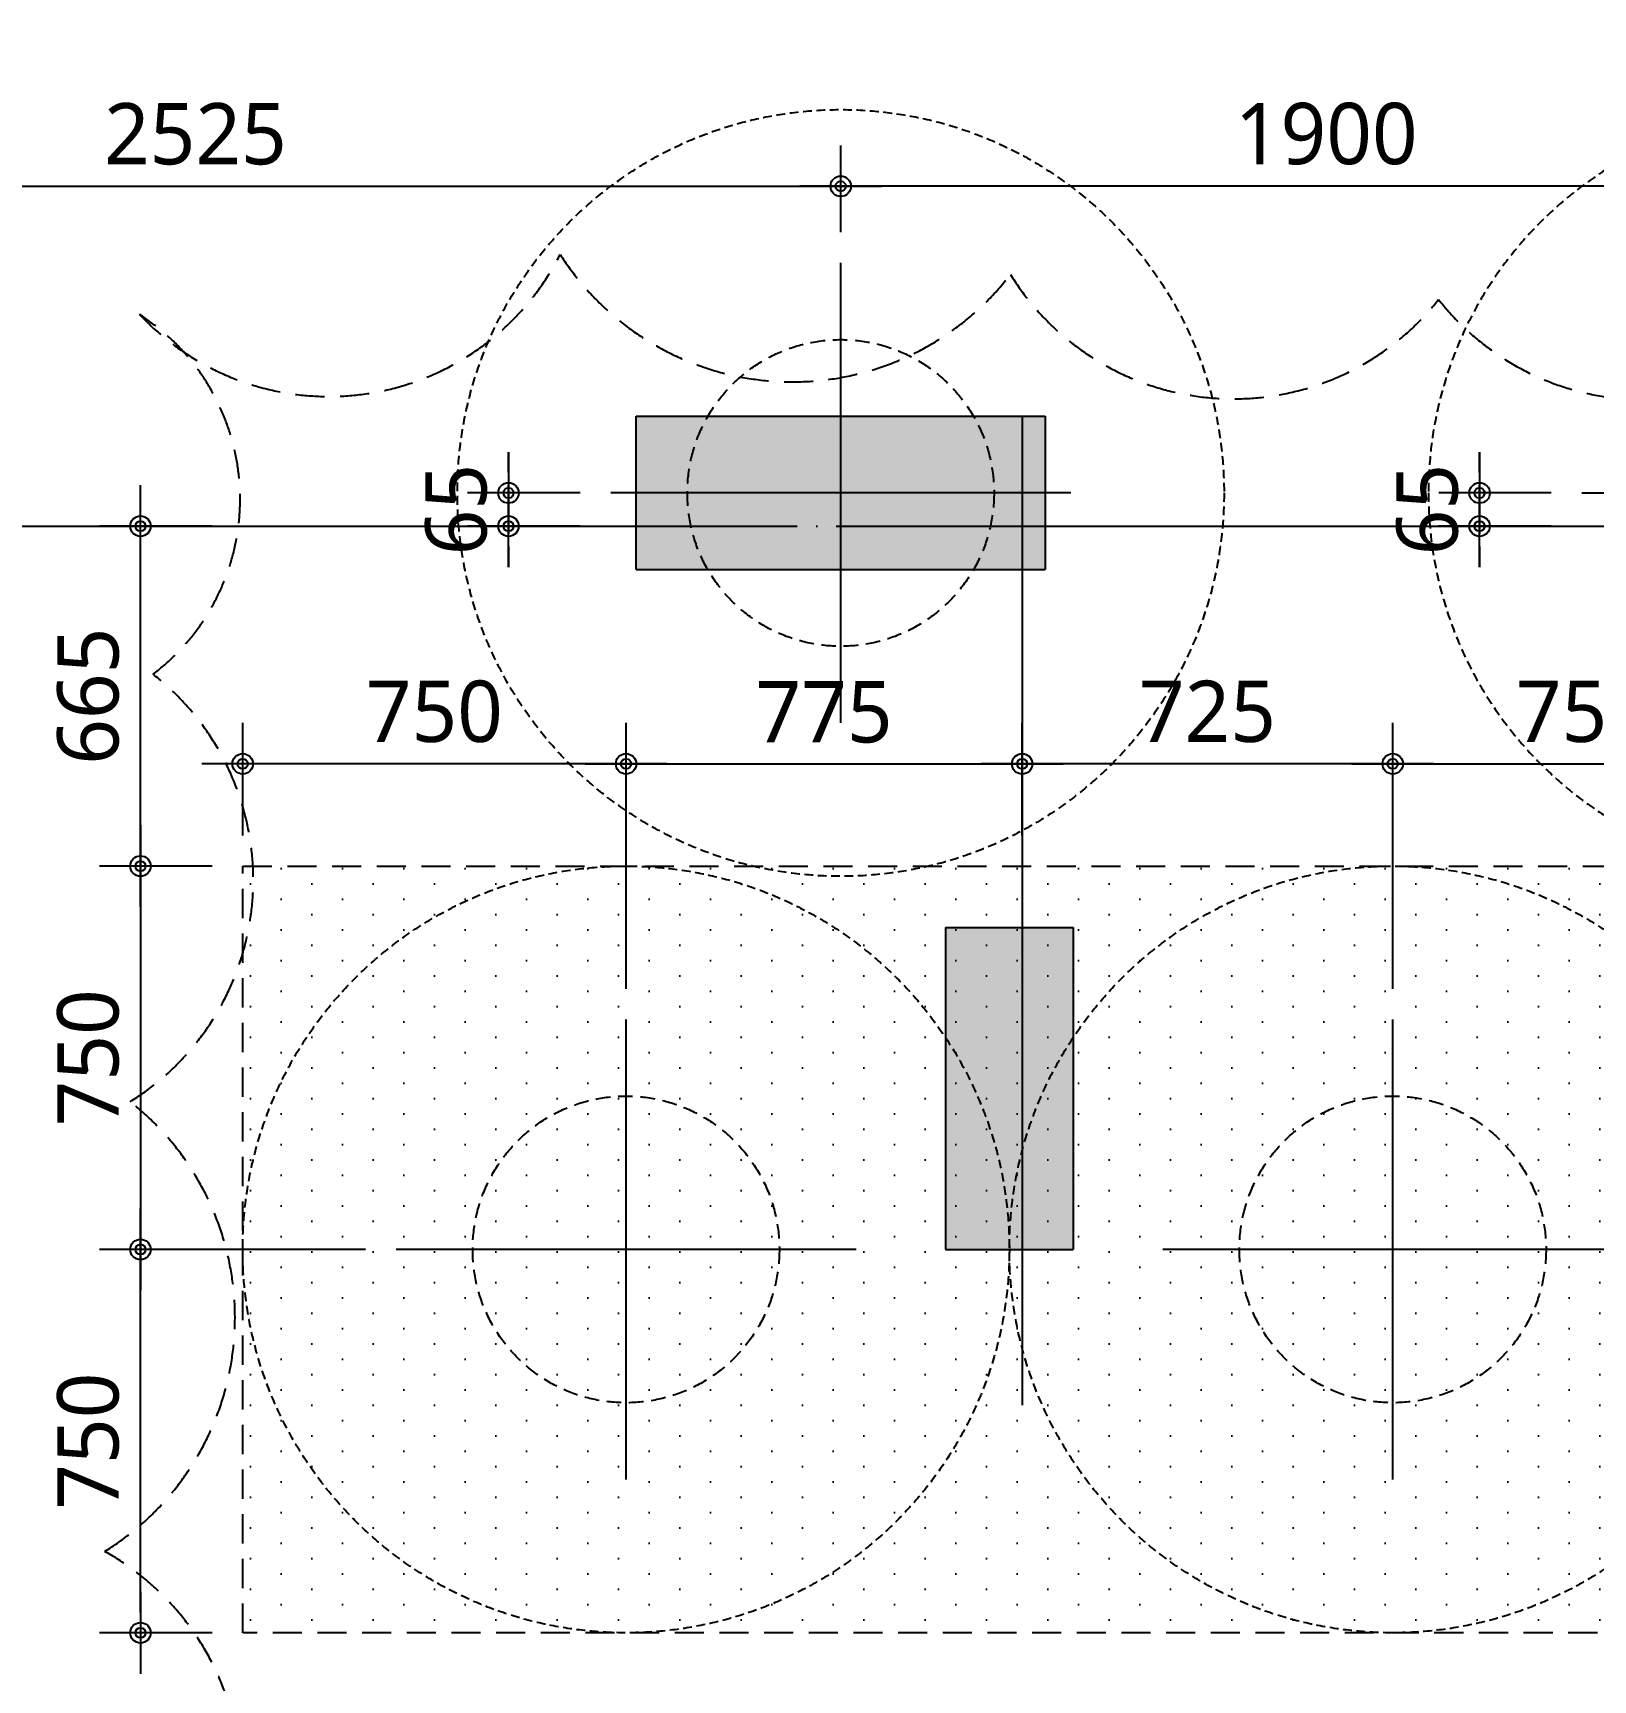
# Model space of a CAD drawing. Header units: millimetres. Extents: x 317501 to 814054, y -400799 to -14117.
# Drawn here: x 727339 to 730391, y -47815 to -44592 of the extents above; entities that cross this region are included whole.
import ezdxf
from ezdxf.xclip import XClip

# ---------------------------------------------------------------- set-up
doc = ezdxf.new("R2010")
doc.units = ezdxf.units.MM
doc.header["$LTSCALE"] = 38
doc.header["$XCLIPFRAME"] = 0
doc.linetypes.add('XS-기초$0$CEN', pattern=[62, 60, -1, 0, -1])
doc.linetypes.add('XS-기초$0$HID', pattern=[2.3, 1.5, -0.8])
doc.layers.get('Defpoints').update_dxf_attribs({"color": 145})
for name, color, linetype in [('DIM', 7, 'Continuous'), ('DOT', 3, 'Continuous'), ('XS-기초$0$252', 252, 'Continuous'), ('XS-기초$0$CEN', 1, 'XS-기초$0$CEN'), ('XS-기초$0$PILE', 3, 'XS-기초$0$HID'), ('XS-기초$0$WALL', 11, 'Continuous'), ('XS-기초$0$보강구간', 6, 'XS-기초$0$HID')]:
    doc.layers.add(name, color=color, linetype=linetype)
doc.layers.add('XS-기초$0$0106', color=30, linetype='XS-기초$0$HID', plot=False)
doc.layers.add('XS-기초$0$DEFPOINT', color=144, linetype='Continuous', plot=False)
doc.styles.add('맑은고딕', font='malgun.ttf')
doc.dimstyles.new('DIM_40', dxfattribs={"dimscale": 40, "dimtxt": 3, "dimasz": 1, "dimexe": 2, "dimexo": 1.5, "dimgap": 1, "dimtad": 1, "dimdec": 0, "dimzin": 0, "dimdsep": 46, "dimtxsty": '맑은고딕', "dimblk1": 'DIMDOT', "dimblk2": 'DIMDOT', "dimsah": 1, "dimcen": 0.09, "dimdle": 2, "dimclrd": 7, "dimclre": 7, "dimclrt": 6, "dimadec": 0, "dimazin": 0, "dimtfac": 1, "dimtdec": 0, "dimtix": 1, "dimtmove": 2, "dimatfit": 3, "dimldrblk": 'DIMDOT', "dimfxl": 0, "dimtolj": 1, "dimtzin": 0, "dimarcsym": 0})

# ---------------------------------------------------------------- blocks, each defined once
blk = doc.blocks.new('XS-기초$0$PILE-600')
at = {"layer": 'XS-기초$0$DEFPOINT', "color": 173, "linetype": 'XS-기초$0$HID', "ltscale": 0.3}
blk.add_circle((0, 0), 750, dxfattribs=at)
at = {"layer": 'XS-기초$0$PILE', "linetype": 'Continuous'}
for p, q in [((0, -450), (0, 450)), ((-450, 0), (450, 0))]:
    blk.add_line(p, q, dxfattribs=at)
at = {"layer": 'XS-기초$0$PILE', "ltscale": 0.5}
blk.add_circle((0, 0), 300, dxfattribs=at)
blk = doc.blocks.new('XS-기초$0$A$C762E058C')
at = {"layer": 'XS-기초$0$252'}
h = blk.add_hatch(color=256, dxfattribs=at)
h.dxf.hatch_style = 1
h.paths.add_polyline_path([(68150, -15900), (68150, -15100), (67650, -15100), (67650, -15900)])
h.paths.add_polyline_path([(60300, -15900), (60300, -15100), (59800, -15100), (59800, -15900)])
h.paths.add_polyline_path([(57590, -15900), (57340, -15900), (57340, -13415), (58140, -13415), (58140, -14615), (57590, -14615)])
h.paths.add_polyline_path([(58140, -12170), (58140, -10970), (57590, -10970), (57590, -8335), (58140, -8335), (58140, -6475), (57340, -6475), (57340, -12170)])
h.paths.add_polyline_path([(64580, -14615), (63780, -14615), (63780, -13415), (64580, -13415)])
h.paths.add_polyline_path([(68050, -13615), (67800, -13615), (67800, -12080), (68050, -12080)])
h.paths.add_polyline_path([(64580, -12170), (63780, -12170), (63780, -10970), (64580, -10970)])
h.paths.add_polyline_path([(70980, -12170), (70480, -12170), (70480, -10970), (71280, -10970), (71280, -15900), (70980, -15900), (70980, -14615), (70480, -14615), (70480, -13415), (70980, -13415)])
h.paths.add_polyline_path([(60310, -13615), (60560, -13615), (60560, -12080), (60310, -12080)])
h.paths.add_polyline_path([(50800, -12170), (50800, -10970), (50000, -10970), (50000, -12170)])
h.paths.add_polyline_path([(50800, -14615), (50800, -13415), (50000, -13415), (50000, -14615)])
h.paths.add_polyline_path([(46830, -13615), (47080, -13615), (47080, -12080), (46830, -12080)])
h.paths.add_polyline_path([(52175, -6475), (52175, -8335), (49225, -8335), (49225, -6475), (49925, -6475), (49925, -7635), (50700, -7635), (51475, -7635), (51475, -6475)])
h.paths.add_polyline_path([(63405, -6475), (63405, -7635), (64180, -7635), (64955, -7635), (64955, -6475), (65655, -6475), (65655, -8335), (62705, -8335), (62705, -6475)])
h.paths.add_polyline_path([(54570, -13615), (54320, -13615), (54320, -12080), (54570, -12080)])
h.paths.add_polyline_path([(62555, -4685), (62055, -4685), (62055, -2075), (61155, -2075), (61155, -2375), (61755, -2375), (61755, -4675), (56855, -4675), (56855, -2375), (57455, -2375), (57455, -2075), (56555, -2075), (56555, -4675), (54205, -4675), (54205, -4975), (61755, -4975), (61755, -5185), (62555, -5185)])
h.paths.add_polyline_path([(59965, -2075), (59965, -2375), (58645, -2375), (58645, -2075)], flags=17)
h.paths.add_polyline_path([(67650, -5185), (68450, -5185), (68450, -4685), (67650, -4685)])
h.paths.add_polyline_path([(80600, -5275), (80600, -4475), (80100, -4475), (80100, -5275)])
h.paths.add_polyline_path([(48285, -215), (48285, -340), (48285, -465), (51055, -465), (51055, -1885), (52105, -1885), (52105, -2375), (52405, -2375), (52405, -1585), (51355, -1585), (51355, -340), (51355, 905), (52405, 905), (52405, 1695), (52105, 1695), (52105, 1205), (51055, 1205), (51055, -215)])
h.paths.add_polyline_path([(48285, 7825), (48285, 7700), (48285, 7575), (51055, 7575), (51055, 6155), (52105, 6155), (52105, 5665), (52405, 5665), (52405, 6455), (51355, 6455), (51355, 7700), (51355, 8945), (52405, 8945), (52405, 9735), (52105, 9735), (52105, 9245), (51055, 9245), (51055, 7825)])
h.paths.add_polyline_path([(51405, 14290), (51405, 14540), (50775, 14540), (50775, 14290)])
h.paths.add_polyline_path([(52105, 13685), (52105, 14485), (52405, 14485), (52405, 13685)])
h.paths.add_polyline_path([(44765, 14270), (45065, 14270), (45065, 14670), (44765, 14670)])
h.paths.add_polyline_path([(45765, 14290), (45765, 14540), (47000, 14540), (47000, 14290)])
h.paths.add_polyline_path([(44765, 21250), (45065, 21250), (45065, 20850), (44765, 20850)])
h.paths.add_polyline_path([(45765, 21230), (45765, 20980), (47000, 20980), (47000, 21230)])
h.paths.add_polyline_path([(51405, 21230), (51405, 20980), (50775, 20980), (50775, 21230)])
h.paths.add_polyline_path([(52105, 21835), (52105, 21035), (52405, 21035), (52405, 21835)])
blk = doc.blocks.new('XS-기초')
at = {"layer": 'XS-기초$0$0106'}
blk.add_lwpolyline([(171054.8, 214304.8, -0.520567), (170958.8, 215164.9, -0.520567), (170952.3, 215995.5, -0.520567), (171037.3, 216848.7, -0.520567), (170988.4, 217728.6, -0.520567), (170943.4, 218565.1, -0.520567), (170992.6, 219402.8, -0.520567), (171031.8, 220283.8, -0.520567), (170914.2, 221106.6, -0.520567), (170210.4, 221080.3, -0.520567), (169374, 221125, -0.520567), (168494.2, 221174.7, -0.520567), (167640.8, 221089.4, -0.520567), (166810.3, 221095.5, -0.520567), (165950.3, 221191.2, -0.520567), (165075.1, 221114.1, -0.520567), (164241.5, 221081.4, -0.520567), (163399.7, 221142.5, -0.520567), (162516.8, 221153.3, -0.520567), (161671.3, 221083.4, -0.520567), (160839.3, 221106.7, -0.520567), (160472.3, 221702.5, -0.520567), (160418.8, 222576.7, -0.520567), (160582.7, 223762.4, -0.520567)], format="xyb", dxfattribs=at)
at = {"layer": 'XS-기초$0$CEN'}
for p, q in [((170500, 222100), (170500, 216060)), ((170715, 219380), (168780, 219380))]:
    blk.add_line(p, q, dxfattribs=at)
at = {"layer": 'XS-기초$0$WALL'}
for p, q in [((170415, 220135), (170715, 220135)), ((170415, 220135), (170415, 219335)), ((170715, 220135), (170715, 219335)), ((169715, 219530), (169085, 219530)), ((169085, 219530), (169085, 219280)), ((169715, 219530), (169715, 219280)), ((170715, 219335), (170415, 219335)), ((169715, 219280), (169085, 219280))]:
    blk.add_line(p, q, dxfattribs=at)
at = {"layer": 'XS-기초$0$보강구간'}
blk.add_lwpolyline([(168335, 217905), (168335, 220905), (169835, 220905), (169835, 217905)], close=True, dxfattribs=at)
at = {"layer": 'XS-기초$0$252'}
blk.add_blockref('XS-기초$0$A$C762E058C', (118310, 198300), dxfattribs=at)
at = {"layer": 'XS-기초$0$PILE'}
for p in [(169085, 220155), (170565, 219735), (169085, 218655)]:
    blk.add_blockref('XS-기초$0$PILE-600', p, dxfattribs=at)
at = {"layer": 'XS-기초$0$PILE', "xscale": -1, "rotation": 180}
blk.add_blockref('XS-기초$0$PILE-600', (170565, 217835), dxfattribs=at)
blk = doc.blocks.new('DIMDOT')
at = {"layer": 'DIM', "linetype": 'Continuous'}
blk.add_line((-2, 0), (2, 0), dxfattribs=at)
for radius in [0.5, 0.25]:
    blk.add_circle((0, 0), radius, dxfattribs=at)
blk = doc.blocks.new('*D208')
at = {"layer": 'Defpoints', "color": 0, "linetype": 'Continuous', "transparency": 16777216}
for p in [(727548.9, -46972.5), (728048.9, -46972.5), (727748.9, -47722.5)]:
    blk.add_point(p, dxfattribs=at)
at = {"layer": 'DIM', "color": 7, "linetype": 'Continuous', "lineweight": -2, "transparency": 16777216}
for p, q in [((727988.9, -46972.5), (727468.9, -46972.5)), ((727548.9, -47682.5), (727548.9, -47012.5)), ((727688.9, -47722.5), (727468.9, -47722.5))]:
    blk.add_line(p, q, dxfattribs=at)
at = {"layer": 'DIM', "color": 7, "linetype": 'Continuous', "lineweight": -2, "transparency": 16777216, "xscale": 40, "yscale": 40, "zscale": 40}
for p, rotation in [((727548.9, -46972.5), 90), ((727548.9, -47722.5), 270)]:
    blk.add_blockref('DIMDOT', p, dxfattribs=dict(at, rotation=rotation))
at = {"layer": 'DIM', "color": 6, "linetype": 'Continuous', "transparency": 16777216, "insert": (727446.9, -47347.5), "char_height": 120, "attachment_point": 5, "rotation": 90, "style": '맑은고딕'}
blk.add_mtext('\\A1;750', dxfattribs=at)
blk = doc.blocks.new('*D209')
at = {"layer": 'Defpoints', "color": 0, "linetype": 'Continuous', "transparency": 16777216}
for p in [(727748.9, -46222.5), (727548.9, -46972.5), (728048.9, -46972.5)]:
    blk.add_point(p, dxfattribs=at)
at = {"layer": 'DIM', "color": 7, "linetype": 'Continuous', "lineweight": -2, "transparency": 16777216}
for p, q in [((727688.9, -46222.5), (727468.9, -46222.5)), ((727548.9, -46262.5), (727548.9, -46932.5)), ((727988.9, -46972.5), (727468.9, -46972.5))]:
    blk.add_line(p, q, dxfattribs=at)
at = {"layer": 'DIM', "color": 7, "linetype": 'Continuous', "lineweight": -2, "transparency": 16777216, "xscale": 40, "yscale": 40, "zscale": 40}
for p, rotation in [((727548.9, -46222.5), 90), ((727548.9, -46972.5), 270)]:
    blk.add_blockref('DIMDOT', p, dxfattribs=dict(at, rotation=rotation))
at = {"layer": 'DIM', "color": 6, "linetype": 'Continuous', "transparency": 16777216, "insert": (727446.9, -46597.5), "char_height": 120, "attachment_point": 5, "rotation": 90, "style": '맑은고딕'}
blk.add_mtext('\\A1;750', dxfattribs=at)
blk = doc.blocks.new('*D210')
at = {"layer": 'Defpoints', "color": 0, "linetype": 'Continuous', "transparency": 16777216}
for p in [(727548.9, -45557.5), (727748.9, -45557.5), (727748.9, -46222.5)]:
    blk.add_point(p, dxfattribs=at)
at = {"layer": 'DIM', "color": 7, "linetype": 'Continuous', "lineweight": -2, "transparency": 16777216}
for p, q in [((727688.9, -45557.5), (727468.9, -45557.5)), ((727548.9, -46182.5), (727548.9, -45597.5)), ((727688.9, -46222.5), (727468.9, -46222.5))]:
    blk.add_line(p, q, dxfattribs=at)
at = {"layer": 'DIM', "color": 7, "linetype": 'Continuous', "lineweight": -2, "transparency": 16777216, "xscale": 40, "yscale": 40, "zscale": 40}
for p, rotation in [((727548.9, -45557.5), 90), ((727548.9, -46222.5), 270)]:
    blk.add_blockref('DIMDOT', p, dxfattribs=dict(at, rotation=rotation))
at = {"layer": 'DIM', "color": 6, "linetype": 'Continuous', "transparency": 16777216, "insert": (727446.9, -45890), "char_height": 120, "attachment_point": 5, "rotation": 90, "style": '맑은고딕'}
blk.add_mtext('\\A1;665', dxfattribs=at)
blk = doc.blocks.new('*D222')
at = {"layer": 'Defpoints', "color": 0, "linetype": 'Continuous', "transparency": 16777216}
for p in [(728918.9, -44892.5), (728918.9, -45042.5), (730818.9, -45042.5)]:
    blk.add_point(p, dxfattribs=at)
at = {"layer": 'DIM', "color": 7, "linetype": 'Continuous', "lineweight": -2, "transparency": 16777216}
for p, q in [((728918.9, -44982.5), (728918.9, -44812.5)), ((730818.9, -44982.5), (730818.9, -44812.5)), ((730778.9, -44892.5), (728958.9, -44892.5))]:
    blk.add_line(p, q, dxfattribs=at)
at = {"layer": 'DIM', "color": 7, "linetype": 'Continuous', "lineweight": -2, "transparency": 16777216, "xscale": 40, "yscale": 40, "zscale": 40, "rotation": 180}
blk.add_blockref('DIMDOT', (728918.9, -44892.5), dxfattribs=at)
at = {"layer": 'DIM', "color": 7, "linetype": 'Continuous', "lineweight": -2, "transparency": 16777216, "xscale": 40, "yscale": 40, "zscale": 40}
blk.add_blockref('DIMDOT', (730818.9, -44892.5), dxfattribs=at)
at = {"layer": 'DIM', "color": 6, "linetype": 'Continuous', "transparency": 16777216, "insert": (729868.9, -44790.1), "char_height": 120, "attachment_point": 5, "style": '맑은고딕'}
blk.add_mtext('\\A1;1900', dxfattribs=at)
blk = doc.blocks.new('*D223')
at = {"layer": 'Defpoints', "color": 0, "linetype": 'Continuous', "transparency": 16777216}
for p in [(728268.9, -45492.5), (728468.9, -45492.5), (728468.9, -45557.5)]:
    blk.add_point(p, dxfattribs=at)
at = {"layer": 'DIM', "color": 7, "linetype": 'Continuous', "lineweight": -2, "transparency": 16777216}
for p, q in [((728268.9, -45452.5), (728268.9, -45412.5)), ((728408.9, -45492.5), (728188.9, -45492.5)), ((728268.9, -45557.5), (728268.9, -45492.5)), ((728408.9, -45557.5), (728188.9, -45557.5)), ((728268.9, -45597.5), (728268.9, -45637.5))]:
    blk.add_line(p, q, dxfattribs=at)
at = {"layer": 'DIM', "color": 7, "linetype": 'Continuous', "lineweight": -2, "transparency": 16777216, "xscale": 40, "yscale": 40, "zscale": 40}
for p, rotation in [((728268.9, -45492.5), 270), ((728268.9, -45557.5), 90)]:
    blk.add_blockref('DIMDOT', p, dxfattribs=dict(at, rotation=rotation))
at = {"layer": 'DIM', "color": 6, "linetype": 'Continuous', "transparency": 16777216, "insert": (728166.9, -45525), "char_height": 120, "attachment_point": 5, "rotation": 90, "style": '맑은고딕'}
blk.add_mtext('\\A1;65', dxfattribs=at)
blk = doc.blocks.new('*D224')
at = {"layer": 'Defpoints', "color": 0, "linetype": 'Continuous', "transparency": 16777216}
for p in [(730168.9, -45492.5), (730368.9, -45492.5), (730368.9, -45557.5)]:
    blk.add_point(p, dxfattribs=at)
at = {"layer": 'DIM', "color": 7, "linetype": 'Continuous', "lineweight": -2, "transparency": 16777216}
for p, q in [((730168.9, -45452.5), (730168.9, -45412.5)), ((730308.9, -45492.5), (730088.9, -45492.5)), ((730168.9, -45557.5), (730168.9, -45492.5)), ((730308.9, -45557.5), (730088.9, -45557.5)), ((730168.9, -45597.5), (730168.9, -45637.5))]:
    blk.add_line(p, q, dxfattribs=at)
at = {"layer": 'DIM', "color": 7, "linetype": 'Continuous', "lineweight": -2, "transparency": 16777216, "xscale": 40, "yscale": 40, "zscale": 40}
for p, rotation in [((730168.9, -45492.5), 270), ((730168.9, -45557.5), 90)]:
    blk.add_blockref('DIMDOT', p, dxfattribs=dict(at, rotation=rotation))
at = {"layer": 'DIM', "color": 6, "linetype": 'Continuous', "transparency": 16777216, "insert": (730066.9, -45525), "char_height": 120, "attachment_point": 5, "rotation": 90, "style": '맑은고딕'}
blk.add_mtext('\\A1;65', dxfattribs=at)
blk = doc.blocks.new('*D225')
at = {"layer": 'Defpoints', "color": 0, "linetype": 'Continuous', "transparency": 16777216}
for p in [(728918.9, -44892.5), (726393.9, -45042.5), (728918.9, -45042.5)]:
    blk.add_point(p, dxfattribs=at)
at = {"layer": 'DIM', "color": 7, "linetype": 'Continuous', "lineweight": -2, "transparency": 16777216}
for p, q in [((726393.9, -44982.5), (726393.9, -44812.5)), ((728918.9, -44982.5), (728918.9, -44812.5)), ((726433.9, -44892.5), (728878.9, -44892.5))]:
    blk.add_line(p, q, dxfattribs=at)
at = {"layer": 'DIM', "color": 7, "linetype": 'Continuous', "lineweight": -2, "transparency": 16777216, "xscale": 40, "yscale": 40, "zscale": 40, "rotation": 180}
blk.add_blockref('DIMDOT', (726393.9, -44892.5), dxfattribs=at)
at = {"layer": 'DIM', "color": 7, "linetype": 'Continuous', "lineweight": -2, "transparency": 16777216, "xscale": 40, "yscale": 40, "zscale": 40}
blk.add_blockref('DIMDOT', (728918.9, -44892.5), dxfattribs=at)
at = {"layer": 'DIM', "color": 6, "linetype": 'Continuous', "transparency": 16777216, "insert": (727656.4, -44790.5), "char_height": 120, "attachment_point": 5, "style": '맑은고딕'}
blk.add_mtext('\\A1;2525', dxfattribs=at)
blk = doc.blocks.new('*D246')
at = {"layer": 'Defpoints', "color": 0, "linetype": 'Continuous', "transparency": 16777216}
for p in [(727748.9, -46022.5), (727748.9, -46222.5), (728498.9, -46522.5)]:
    blk.add_point(p, dxfattribs=at)
at = {"layer": 'DIM', "color": 7, "linetype": 'Continuous', "lineweight": -2, "transparency": 16777216}
for p, q in [((727748.9, -46162.5), (727748.9, -45942.5)), ((728498.9, -46462.5), (728498.9, -45942.5)), ((728458.9, -46022.5), (727788.9, -46022.5))]:
    blk.add_line(p, q, dxfattribs=at)
at = {"layer": 'DIM', "color": 7, "linetype": 'Continuous', "lineweight": -2, "transparency": 16777216, "xscale": 40, "yscale": 40, "zscale": 40, "rotation": 180}
blk.add_blockref('DIMDOT', (727748.9, -46022.5), dxfattribs=at)
at = {"layer": 'DIM', "color": 7, "linetype": 'Continuous', "lineweight": -2, "transparency": 16777216, "xscale": 40, "yscale": 40, "zscale": 40}
blk.add_blockref('DIMDOT', (728498.9, -46022.5), dxfattribs=at)
at = {"layer": 'DIM', "color": 6, "linetype": 'Continuous', "transparency": 16777216, "insert": (728123.9, -45920.5), "char_height": 120, "attachment_point": 5, "style": '맑은고딕'}
blk.add_mtext('\\A1;750', dxfattribs=at)
blk = doc.blocks.new('*D247')
at = {"layer": 'Defpoints', "color": 0, "linetype": 'Continuous', "transparency": 16777216}
for p in [(729273.9, -46022.5), (729273.9, -46222.5), (728498.9, -46522.5)]:
    blk.add_point(p, dxfattribs=at)
at = {"layer": 'DIM', "color": 7, "linetype": 'Continuous', "lineweight": -2, "transparency": 16777216}
for p, q in [((728498.9, -46462.5), (728498.9, -45942.5)), ((729273.9, -46162.5), (729273.9, -45942.5)), ((728538.9, -46022.5), (729233.9, -46022.5))]:
    blk.add_line(p, q, dxfattribs=at)
at = {"layer": 'DIM', "color": 7, "linetype": 'Continuous', "lineweight": -2, "transparency": 16777216, "xscale": 40, "yscale": 40, "zscale": 40, "rotation": 180}
blk.add_blockref('DIMDOT', (728498.9, -46022.5), dxfattribs=at)
at = {"layer": 'DIM', "color": 7, "linetype": 'Continuous', "lineweight": -2, "transparency": 16777216, "xscale": 40, "yscale": 40, "zscale": 40}
blk.add_blockref('DIMDOT', (729273.9, -46022.5), dxfattribs=at)
at = {"layer": 'DIM', "color": 6, "linetype": 'Continuous', "transparency": 16777216, "insert": (728886.4, -45921.5), "char_height": 120, "attachment_point": 5, "style": '맑은고딕'}
blk.add_mtext('\\A1;775', dxfattribs=at)
blk = doc.blocks.new('*D248')
at = {"layer": 'Defpoints', "color": 0, "linetype": 'Continuous', "transparency": 16777216}
for p in [(730748.9, -46022.5), (730748.9, -46222.5), (729998.9, -46522.5)]:
    blk.add_point(p, dxfattribs=at)
at = {"layer": 'DIM', "color": 7, "linetype": 'Continuous', "lineweight": -2, "transparency": 16777216}
for p, q in [((729998.9, -46462.5), (729998.9, -45942.5)), ((730748.9, -46162.5), (730748.9, -45942.5)), ((730038.9, -46022.5), (730708.9, -46022.5))]:
    blk.add_line(p, q, dxfattribs=at)
at = {"layer": 'DIM', "color": 7, "linetype": 'Continuous', "lineweight": -2, "transparency": 16777216, "xscale": 40, "yscale": 40, "zscale": 40, "rotation": 180}
blk.add_blockref('DIMDOT', (729998.9, -46022.5), dxfattribs=at)
at = {"layer": 'DIM', "color": 7, "linetype": 'Continuous', "lineweight": -2, "transparency": 16777216, "xscale": 40, "yscale": 40, "zscale": 40}
blk.add_blockref('DIMDOT', (730748.9, -46022.5), dxfattribs=at)
at = {"layer": 'DIM', "color": 6, "linetype": 'Continuous', "transparency": 16777216, "insert": (730373.9, -45920.5), "char_height": 120, "attachment_point": 5, "style": '맑은고딕'}
blk.add_mtext('\\A1;750', dxfattribs=at)
blk = doc.blocks.new('*D249')
at = {"layer": 'Defpoints', "color": 0, "linetype": 'Continuous', "transparency": 16777216}
for p in [(729273.9, -46022.5), (729273.9, -46222.5), (729998.9, -46522.5)]:
    blk.add_point(p, dxfattribs=at)
at = {"layer": 'DIM', "color": 7, "linetype": 'Continuous', "lineweight": -2, "transparency": 16777216}
for p, q in [((729273.9, -46162.5), (729273.9, -45942.5)), ((729998.9, -46462.5), (729998.9, -45942.5)), ((729958.9, -46022.5), (729313.9, -46022.5))]:
    blk.add_line(p, q, dxfattribs=at)
at = {"layer": 'DIM', "color": 7, "linetype": 'Continuous', "lineweight": -2, "transparency": 16777216, "xscale": 40, "yscale": 40, "zscale": 40, "rotation": 180}
blk.add_blockref('DIMDOT', (729273.9, -46022.5), dxfattribs=at)
at = {"layer": 'DIM', "color": 7, "linetype": 'Continuous', "lineweight": -2, "transparency": 16777216, "xscale": 40, "yscale": 40, "zscale": 40}
blk.add_blockref('DIMDOT', (729998.9, -46022.5), dxfattribs=at)
at = {"layer": 'DIM', "color": 6, "linetype": 'Continuous', "transparency": 16777216, "insert": (729636.4, -45920.5), "char_height": 120, "attachment_point": 5, "style": '맑은고딕'}
blk.add_mtext('\\A1;725', dxfattribs=at)

msp = doc.modelspace()

# ---------------------------------------------------------------- hatches: boundary and pattern name
at = {"layer": 'DOT'}
h = msp.add_hatch(dxfattribs=at)
h.set_pattern_fill('DOTS', color=256, scale=60, angle=-90, style=0)
h.set_pattern_definition([(270, (566063.93, -276087.5), (60, -30), [0, -60])])
h.paths.add_polyline_path([(730748.9, -47722.5), (727748.9, -47722.5), (727748.9, -46222.5), (730748.9, -46222.5)])

# ---------------------------------------------------------------- block references
ref = msp.add_blockref('XS-기초', (948653.9, -216057.5), dxfattribs=dict(rotation=89.99999999999909))
XClip(ref).set_block_clipping_path([(160289.9999999976, 191975.0000000133), (182714.9999999962, 224100.000000005)])

# ---------------------------------------------------------------- dimensions: what is measured, and where the dimension line sits
at = {"layer": 'DIM', "linetype": 'Continuous'}
for base, p1, p2, picture, middle in [((728918.9, -44892.5), (726393.9, -45042.5), (728918.9, -45042.5), '*D225', (727656.4, -44790.5)), ((729273.9, -46022.5), (728498.9, -46522.5), (729273.9, -46222.5), '*D247', (728886.4, -45921.5)), ((730748.9, -46022.5), (729998.9, -46522.5), (730748.9, -46222.5), '*D248', (730373.9, -45920.5))]:
    dim = msp.add_linear_dim(base=base, p1=p1, p2=p2, dimstyle='DIM_40', override={"dimtix": 1, "dimatfit": 3}, dxfattribs=at)
    dim.commit()
    dim.dimension.update_dxf_attribs({"geometry": picture, "text_midpoint": middle})
for base, p1, p2, angle, picture, middle in [((728918.9, -44892.5), (730818.9, -45042.5), (728918.9, -45042.5), 180, '*D222', (729868.9, -44790.1)), ((728268.9, -45492.5), (728468.9, -45557.5), (728468.9, -45492.5), 90, '*D223', (728166.9, -45525)), ((730168.9, -45492.5), (730368.9, -45557.5), (730368.9, -45492.5), 90, '*D224', (730066.9, -45525)), ((727548.9, -45557.5), (727748.9, -46222.5), (727748.9, -45557.5), 90, '*D210', (727446.9, -45890)), ((727748.9, -46022.5), (728498.9, -46522.5), (727748.9, -46222.5), 180, '*D246', (728123.9, -45920.5)), ((729273.9, -46022.5), (729998.9, -46522.5), (729273.9, -46222.5), 180, '*D249', (729636.4, -45920.5)), ((727548.9, -46972.5), (727748.9, -46222.5), (728048.9, -46972.5), 270, '*D209', (727446.9, -46597.5)), ((727548.9, -46972.5), (727748.9, -47722.5), (728048.9, -46972.5), 90, '*D208', (727446.9, -47347.5))]:
    dim = msp.add_linear_dim(base=base, p1=p1, p2=p2, angle=angle, dimstyle='DIM_40', override={"dimtix": 1, "dimatfit": 3}, dxfattribs=at)
    dim.commit()
    dim.dimension.update_dxf_attribs({"geometry": picture, "text_midpoint": middle})

doc.saveas('drawing.dxf')
